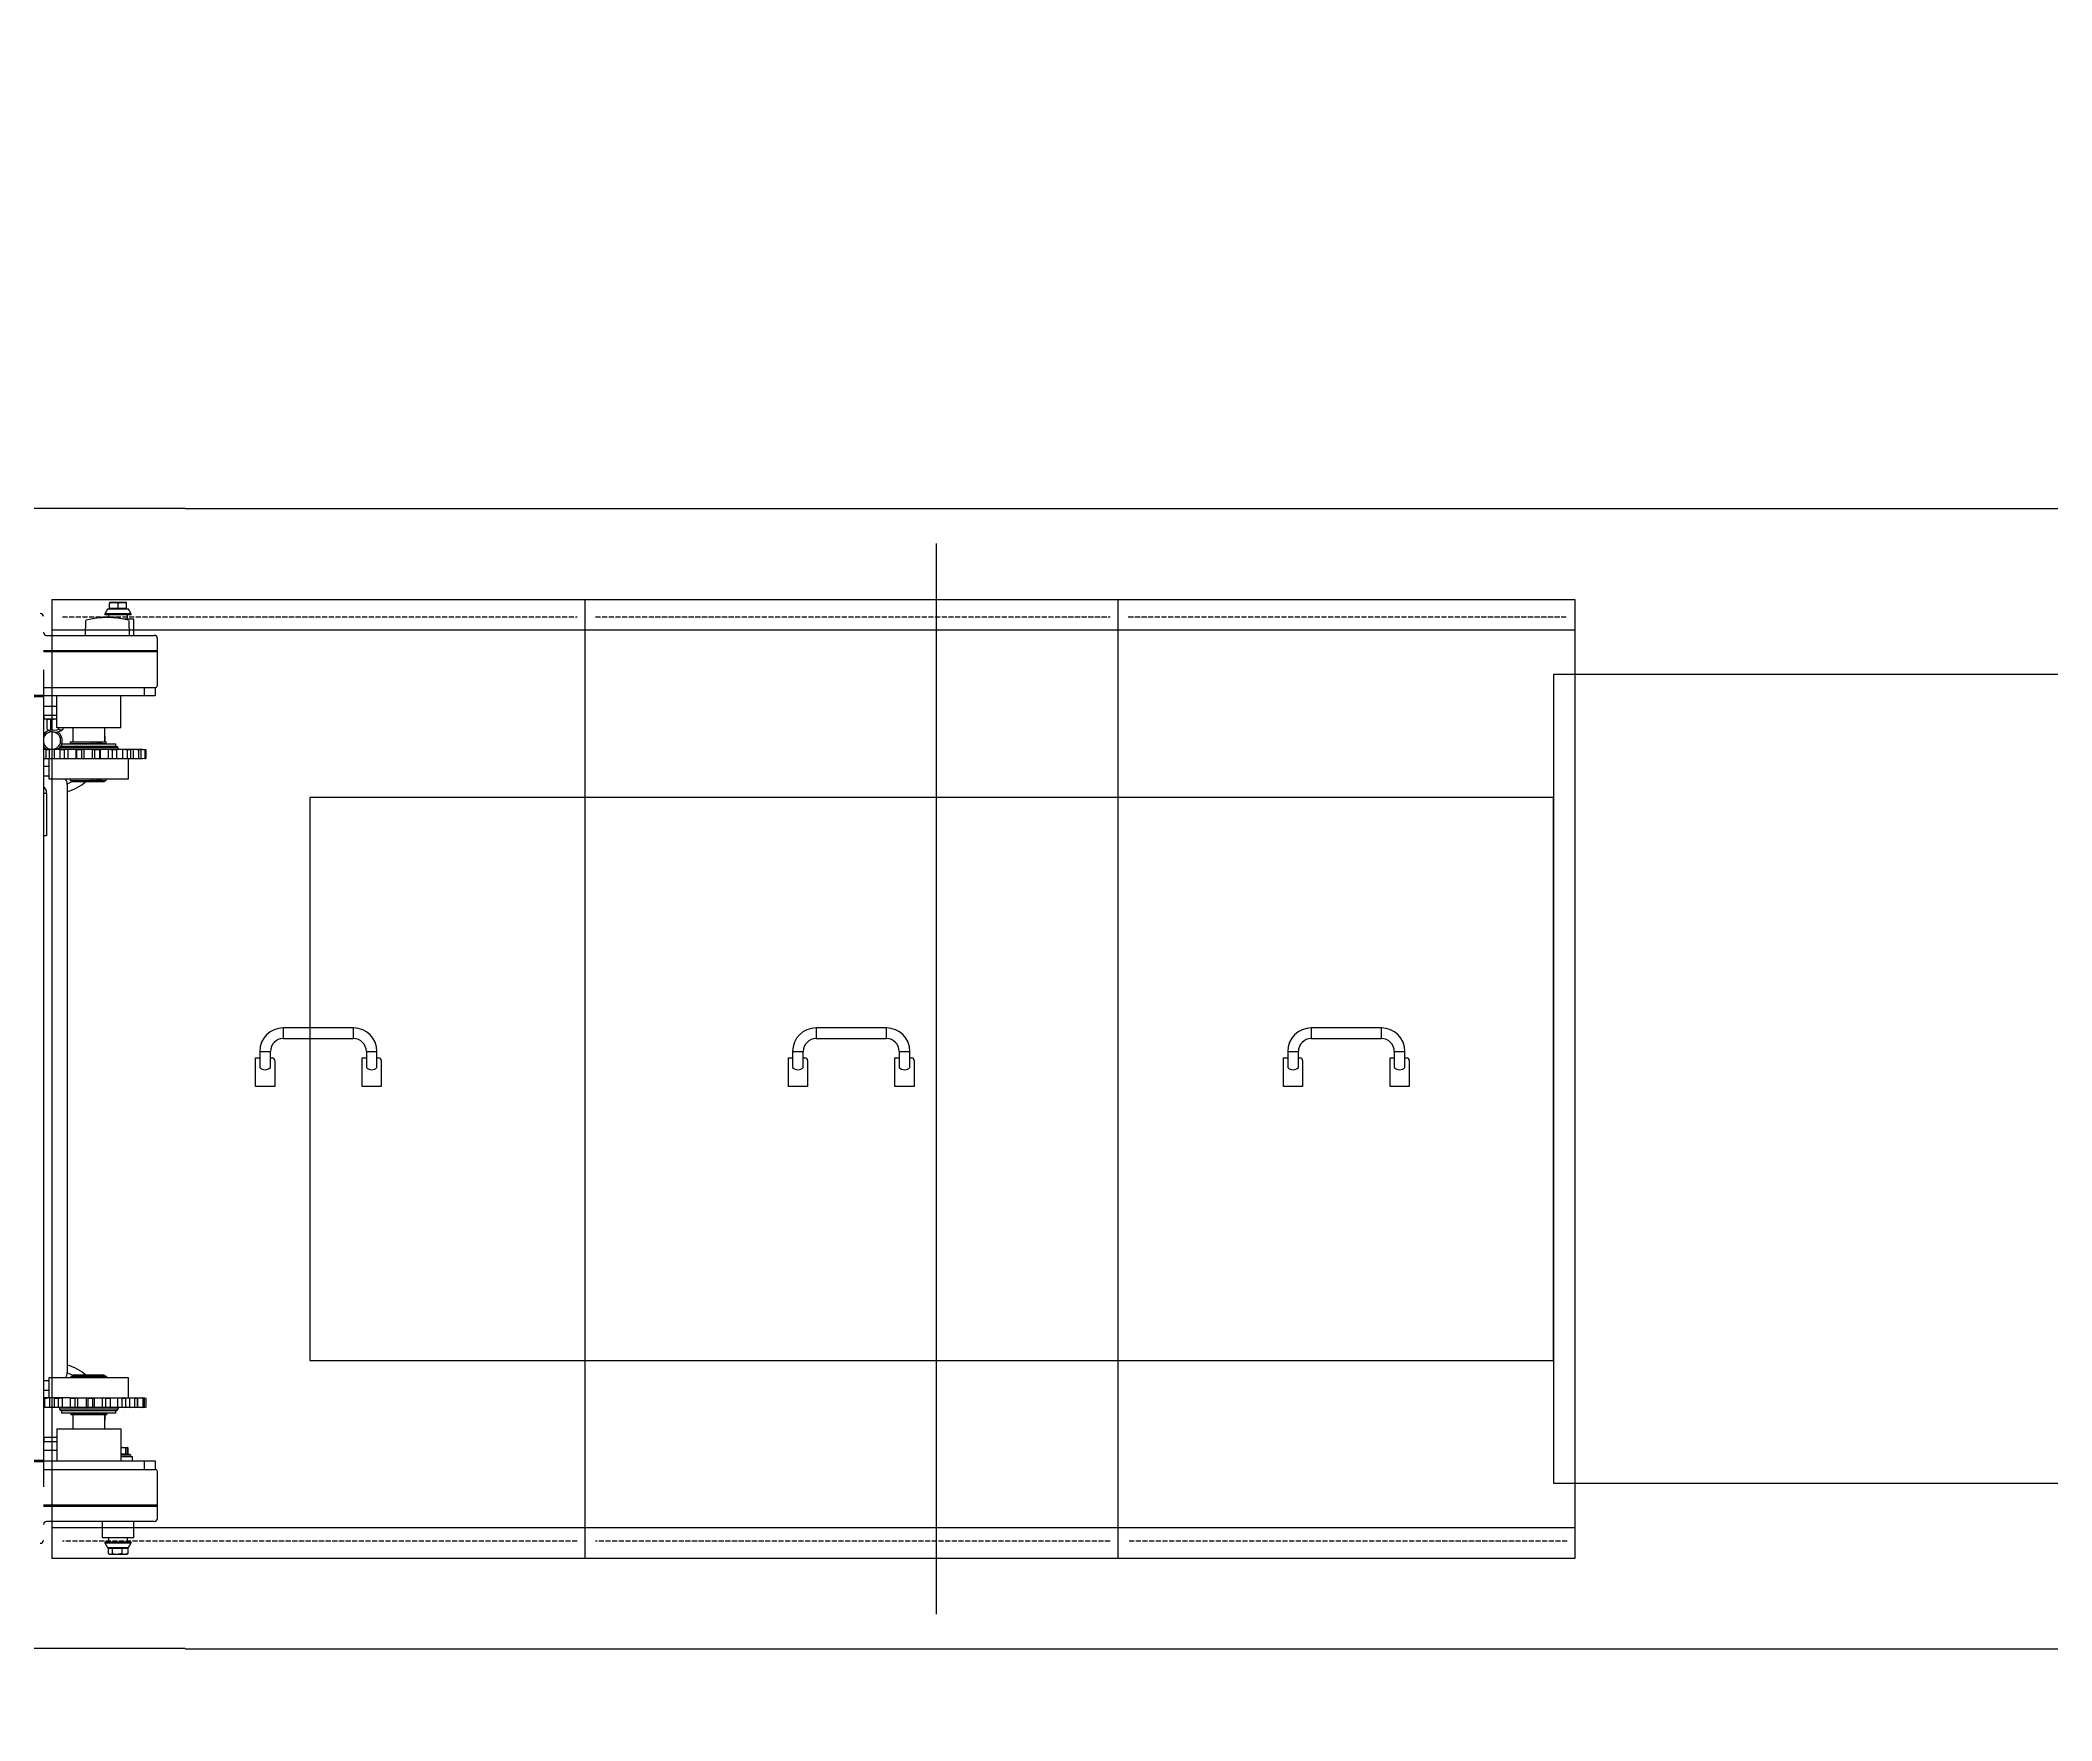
# Model space of a CAD drawing. Header units: inches. Extents: x -955375 to 106222, y -96450 to 64845.
# Drawn here: x 9162 to 11049, y 26673 to 28250 of the extents above; entities that cross this region are included whole.
import ezdxf

# ---------------------------------------------------------------- set-up
doc = ezdxf.new("R2010")
doc.units = ezdxf.units.IN
doc.header["$MEASUREMENT"] = 0
doc.linetypes.add('AM_DIN_F_W050', pattern=[6.25, 4.75, -1.5])
doc.linetypes.add('CONTINUA', pattern=[0])
doc.layers.add('ACHUTECH', color=24, linetype='Continuous', lineweight=18)
doc.layers.add('DIBUJO', color=2, linetype='Continuous')
doc.layers.add('P-EQUIPO NUEVO', color=134, linetype='Continuous')
doc.styles.get("Standard").update_dxf_attribs({"font": 'isocp2.shx'})
doc.dimstyles.new('SUPERPEQUEÑA', dxfattribs={"dimtxt": 0.1, "dimasz": 0.05, "dimexe": 0.1, "dimexo": 0.15, "dimgap": 0.05, "dimtad": 1, "dimzin": 0, "dimdsep": 46, "dimtxsty": 'Standard', "dimblk1": 'CRUZZ', "dimblk2": 'CRUZZ', "dimsah": 1, "dimcen": 0.03, "dimse1": 1, "dimse2": 1, "dimclrd": 109, "dimclre": 4, "dimclrt": 173, "dimadec": 0, "dimazin": 0, "dimtfac": 1, "dimtix": 1, "dimtmove": 1, "dimatfit": 3, "dimldrblk": 'CRUZZ', "dimfxl": 1, "dimtolj": 1, "dimtzin": 0, "dimlwd": -1, "dimarcsym": 0})

# ---------------------------------------------------------------- blocks, each defined once
blk = doc.blocks.new('CRUZ')
at = {"layer": 'DIBUJO', "color": 7, "lineweight": -3}
for p, q in [((-0.2, 0), (0.2, 0)), ((0, 0.2), (0, -0.2))]:
    blk.add_line(p, q, dxfattribs=at)
at = {"layer": 'DIBUJO', "color": 7, "lineweight": -3, "const_width": 0.05}
blk.add_lwpolyline([(0, 0, 1), (0, 0, 1)], format="xyb", close=True, dxfattribs=at)
blk = doc.blocks.new('CRUZZ')
at = {"layer": 'DIBUJO', "color": 3, "xscale": 10, "yscale": 10, "zscale": 10}
blk.add_blockref('CRUZ', (0, 0), dxfattribs=at)
blk = doc.blocks.new('*D185')
at = {"layer": 'ACHUTECH', "color": 7, "ltscale": 500, "transparency": 16777216}
blk.add_line((5118.7, 54499.2), (5118.7, 25409.9), dxfattribs=at)
at = {"layer": 'Defpoints', "color": 0, "linetype": 'CONTINUA', "ltscale": 500, "transparency": 16777216}
for p in [(26169.2, 54499.2), (5118.7, 25409.9), (6592.2, 25409.9)]:
    blk.add_point(p, dxfattribs=at)
at = {"layer": 'ACHUTECH', "color": 7, "linetype": 'CONTINUA', "ltscale": 500, "transparency": 16777216, "xscale": 0.05, "yscale": 0.05, "zscale": 0.05}
for p, rotation in [((5118.7, 54499.2), 90), ((5118.7, 25409.9), 270)]:
    blk.add_blockref('CRUZZ', p, dxfattribs=dict(at, rotation=rotation))
at = {"layer": 'ACHUTECH', "color": 7, "linetype": 'CONTINUA', "lineweight": 13, "ltscale": 500, "transparency": 16777216, "insert": (5118.6, 39954.5), "char_height": 0.15, "attachment_point": 5, "rotation": 90}
blk.add_mtext('\\A1;29089.32', dxfattribs=at)
blk = doc.blocks.new('*D201')
at = {"layer": 'ACHUTECH', "color": 7, "ltscale": 500, "transparency": 16777216}
blk.add_line((4340.1, 59153), (4340.1, 15437.3), dxfattribs=at)
at = {"layer": 'Defpoints', "color": 0, "linetype": 'CONTINUA', "ltscale": 500, "transparency": 16777216}
for p in [(21639.1, 59153.1), (4340.1, 15437.3), (6285.4, 15437.3)]:
    blk.add_point(p, dxfattribs=at)
at = {"layer": 'ACHUTECH', "color": 7, "linetype": 'CONTINUA', "ltscale": 500, "transparency": 16777216, "xscale": 0.05, "yscale": 0.05, "zscale": 0.05}
for p, rotation in [((4340.1, 59153.1), 90), ((4340.1, 15437.3), 270)]:
    blk.add_blockref('CRUZZ', p, dxfattribs=dict(at, rotation=rotation))
at = {"layer": 'ACHUTECH', "color": 7, "linetype": 'CONTINUA', "lineweight": 13, "ltscale": 500, "transparency": 16777216, "insert": (4340, 37295.2), "char_height": 0.15, "attachment_point": 5, "rotation": 90}
blk.add_mtext('\\A1;43715.81', dxfattribs=at)
blk = doc.blocks.new('termoformadora 2')
for p, q in [((139977.2, -8712.4), (137227.2, -8712.4)), ((139977.2, -8712.9), (140246.2, -8712.9)), ((139272.2, -8744.9), (139272.2, -9749.9)), ((138673.2, -8797.4), (139102.2, -8797.4)), ((138673.2, -9697.4), (138673.2, -8797.4)), ((139102.2, -9697.4), (139102.2, -8797.4)), ((139102.2, -8797.4), (139602.2, -8797.4)), ((139602.2, -8797.4), (140102.2, -8797.4)), ((139602.2, -9697.4), (139602.2, -8797.4)), ((140030.2, -8807.5), (140027.7, -8811.9)), ((140027.7, -8811.9), (140027.7, -8812.9)), ((140052.7, -8811.9), (140027.7, -8811.9)), ((140052.7, -8812.9), (140027.7, -8812.9)), ((140050.2, -8807.5), (140030.2, -8807.5)), ((140031.5, -8801.6), (140031, -8801.8)), ((140031, -8806.9), (140031, -8801.8)), ((140049.3, -8806.9), (140031, -8806.9)), ((140031.2, -8812.9), (140031.2, -8816.9)), ((140032.2, -8801.1), (140031.5, -8801.5)), ((140032.2, -8801.1), (140048.2, -8801.1)), ((140032.2, -8806.9), (140032.2, -8807.5)), ((140036.6, -8806.9), (140036.6, -8801.8)), ((140045.8, -8806.9), (140045.8, -8801.8)), ((140048.8, -8801.5), (140048.2, -8801.1)), ((140048.2, -8807.5), (140048.2, -8806.9)), ((140049.2, -8816.9), (140049.2, -8812.9)), ((140049.3, -8806.9), (140049.3, -8801.8)), ((140052.7, -8811.9), (140050.2, -8807.5)), ((140052.7, -8812.9), (140052.7, -8811.9)), ((140102.2, -9697.4), (140102.2, -8797.4)), ((138673.2, -8825.9), (139102.2, -8825.9)), ((139102.2, -8825.9), (139602.2, -8825.9)), ((139602.2, -8825.9), (140102.2, -8825.9)), ((140006.2, -8832), (140107.2, -8832)), ((140025.2, -8816.9), (140025.2, -8832)), ((140055.2, -8816.9), (140025.2, -8816.9)), ((140055.2, -8832), (140055.2, -8816.9)), ((140003.2, -8834.9), (140003.2, -8878.9)), ((140003.2, -8846.2), (140110.2, -8846.2)), ((140110.2, -8847.5), (140003.2, -8847.5)), ((138693.2, -8867.9), (137531.2, -8867.9)), ((138693.2, -9626.9), (138693.2, -8867.9)), ((140110.2, -9631.2), (140110.2, -8864.5)), ((140110.2, -8880.9), (140005.2, -8880.9)), ((140005.2, -8888.9), (140005.2, -8880.9)), ((140110.2, -8888.9), (140005.2, -8888.9)), ((140015.2, -8880.9), (140015.2, -8888.9)), ((140026.7, -8888.9), (140026.7, -8892.9)), ((140037.7, -8918.9), (140037.7, -8888.9)), ((140097.7, -8918.9), (140097.7, -8888.9)), ((140140.2, -8888.2), (140110.2, -8888.2)), ((140037.7, -8892.9), (140026.7, -8892.9)), ((140028.6, -8894.7), (140031.2, -8895.6)), ((140037.7, -8894.7), (140028.6, -8894.7)), ((140030.8, -8895.4), (140030.8, -8901)), ((140030.8, -8901), (140031.2, -8901.3)), ((140031.2, -8901.3), (140031.7, -8901)), ((140037.7, -8901.3), (140031.2, -8901.3)), ((140031.7, -8895.3), (140032.7, -8895.3)), ((140031.7, -8901), (140031.7, -8895.3)), ((140032.7, -8901), (140031.7, -8901)), ((140032.7, -8895.3), (140032.7, -8901)), ((140032.7, -8901), (140036.1, -8901.3)), ((140035.8, -8901.3), (140035.8, -8901.3)), ((140036.1, -8901.3), (140037.7, -8901.1)), ((140037.3, -8901.3), (140037.3, -8901.3)), ((140110.2, -8898.9), (140097.7, -8898.9)), ((140097.7, -8906.9), (140110.2, -8906.9)), ((140109.7, -8910.9), (140109.7, -8906.9)), ((140140.2, -8889.5), (140110.2, -8889.5)), ((140097.7, -8918.9), (140037.7, -8918.9)), ((140052.7, -8918.9), (140052.7, -8932)), ((140082.7, -8932), (140082.7, -8918.9)), ((140097.7, -8910.9), (140109.7, -8910.9)), ((140016.9, -8938.9), (140013.7, -8939.4)), ((140017, -8938.9), (140013.7, -8939.4)), ((140013.7, -8939.4), (140013.7, -8947.5)), ((140013.7, -8939.4), (140013.7, -8947.5)), ((140013.7, -8939.4), (140013.7, -8939.4)), ((140018.1, -8938.9), (140015.2, -8939.4)), ((140016.5, -8939.4), (140015.2, -8939.4)), ((140015.2, -8939.4), (140015.2, -8947.5)), ((140020, -8938.9), (140016.5, -8939.4)), ((140016.5, -8939.4), (140016.5, -8947.5)), ((140016.9, -8938.9), (140018.1, -8938.9)), ((140018.1, -8938.9), (140085, -8938.9)), ((140021.5, -8938.9), (140021.5, -8948.1)), ((140023.9, -8938.9), (140021.8, -8939.4)), ((140024.3, -8939.4), (140021.8, -8939.4)), ((140021.8, -8939.4), (140021.8, -8947.5)), ((140027.7, -8938.9), (140024.3, -8939.4)), ((140024.3, -8939.4), (140024.3, -8947.5)), ((140029.1, -8938.9), (140029.1, -8948.1)), ((140034, -8938.9), (140032.8, -8939.4)), ((140032.8, -8939.4), (140032.8, -8947.5)), ((140036.4, -8939.4), (140032.8, -8939.4)), ((140039.3, -8938.9), (140036.4, -8939.4)), ((140036.4, -8939.4), (140036.4, -8947.5)), ((140040.2, -8937.7), (140040.2, -8938.9)), ((140095.2, -8937.7), (140040.2, -8937.7)), ((140040.5, -8938.9), (140040.5, -8948.1)), ((140093.7, -8936.2), (140041.7, -8936.2)), ((140042.3, -8933.7), (140042.3, -8936.2)), ((140042.3, -8933.7), (140093.1, -8933.7)), ((140047.3, -8938.9), (140047.2, -8939.4)), ((140047.2, -8939.4), (140047.2, -8947.6)), ((140047.2, -8939.4), (140047.2, -8947.5)), ((140051.5, -8939.4), (140047.2, -8939.4)), ((140050.7, -8932), (140050.7, -8933.5)), ((140050.7, -8932), (140084.6, -8932)), ((140050.7, -8933.5), (140084.6, -8933.5)), ((140053.7, -8938.9), (140051.5, -8939.4)), ((140051.5, -8939.4), (140051.5, -8947.5)), ((140052.3, -8933.7), (140052.2, -8933.5)), ((140052.7, -8933.6), (140052.7, -8933.7)), ((140052.7, -8933.6), (140082.7, -8933.6)), ((140053.4, -8933.5), (140053.4, -8933.6)), ((140054.6, -8938.9), (140054.6, -8948.1)), ((140062.4, -8938.9), (140062.4, -8948.1)), ((140062.7, -8938.9), (140063.7, -8939.4)), ((140063.7, -8939.4), (140063.7, -8947.5)), ((140068.3, -8939.4), (140063.7, -8939.4)), ((140069.4, -8938.9), (140068.3, -8939.4)), ((140068.3, -8939.4), (140068.3, -8947.5)), ((140069.9, -8938.9), (140069.9, -8948.1)), ((140077.8, -8938.9), (140077.8, -8948.1)), ((140078.6, -8938.9), (140080.5, -8939.4)), ((140080.5, -8939.4), (140080.5, -8947.5)), ((140084.9, -8939.4), (140080.5, -8939.4)), ((140082, -8933.6), (140082, -8933.5)), ((140082.7, -8933.7), (140082.7, -8933.6)), ((140084.6, -8933.5), (140084.6, -8932)), ((140085, -8938.9), (140084.9, -8939.4)), ((140084.9, -8939.4), (140084.9, -8947.5)), ((140085, -8948.1), (140085, -8938.9)), ((140085, -8938.9), (140110.2, -8938.9)), ((140092.2, -8938.9), (140092.2, -8948.1)), ((140093.1, -8936.2), (140093.1, -8933.7)), ((140093.3, -8938.9), (140096.1, -8939.4)), ((140095.2, -8938.9), (140095.2, -8937.7)), ((140096.1, -8939.4), (140096.1, -8947.5)), ((140099.9, -8939.4), (140096.1, -8939.4)), ((140098.9, -8938.9), (140099.9, -8939.4)), ((140099.9, -8939.4), (140099.9, -8947.5)), ((140104.2, -8938.9), (140104.2, -8948.1)), ((140105.6, -8938.9), (140108.9, -8939.4)), ((140108.9, -8939.4), (140108.9, -8947.5)), ((140110.2, -8939.4), (140108.9, -8939.4)), ((140109.7, -8938.9), (140110.2, -8939)), ((140013.7, -8947.5), (140016.9, -8948.1)), ((140013.7, -8947.5), (140017, -8948.1)), ((140013.7, -8947.5), (140013.7, -8947.5)), ((140015.2, -8947.5), (140018.1, -8948.1)), ((140015.2, -8947.5), (140016.5, -8947.5)), ((140016.5, -8947.5), (140020, -8948.1)), ((140018.1, -8948.1), (140016.9, -8948.1)), ((140085, -8948.1), (140018.1, -8948.1)), ((140021.8, -8947.5), (140024.3, -8947.5)), ((140021.8, -8947.5), (140023.9, -8948.1)), ((140024.3, -8947.5), (140027.7, -8948.1)), ((140030.2, -8948.1), (140030.2, -8966.9)), ((140032.8, -8947.5), (140036.4, -8947.5)), ((140032.8, -8947.5), (140034, -8948.1)), ((140036.4, -8947.5), (140039.3, -8948.1)), ((140047.2, -8947.5), (140051.5, -8947.5)), ((140047.2, -8947.5), (140047.3, -8948.1)), ((140051.5, -8947.5), (140053.7, -8948.1)), ((140063.7, -8947.5), (140062.7, -8948.1)), ((140063.7, -8947.5), (140068.3, -8947.5)), ((140068.3, -8947.5), (140069.4, -8948.1)), ((140080.5, -8947.5), (140078.6, -8948.1)), ((140080.5, -8947.5), (140084.9, -8947.5)), ((140084.9, -8947.5), (140085, -8948)), ((140085, -8948.1), (140110.2, -8948.1)), ((140096.1, -8947.5), (140093.3, -8948.1)), ((140096.1, -8947.5), (140099.9, -8947.5)), ((140099.9, -8947.5), (140098.9, -8948.1)), ((140105.2, -8966.9), (140105.2, -8948.1)), ((140105.2, -8963.9), (140110.2, -8963.9)), ((140108.9, -8947.5), (140105.6, -8948.1)), ((140108.9, -8947.5), (140110.2, -8947.5)), ((140110.2, -8947.9), (140109.7, -8948.1)), ((138693.2, -8983.1), (138693.2, -9511.6)), ((139860.2, -8983.1), (138693.2, -8983.1)), ((139860.2, -9511.6), (139860.2, -8983.1)), ((140030.2, -8966.9), (140105.2, -8966.9)), ((140050.7, -8966.9), (140050.7, -8968.2)), ((140050.7, -8968.2), (140084.6, -8968.2)), ((140052.7, -8968.2), (140052.7, -8968.8)), ((140052.7, -8968.8), (140053.2, -8969.3)), ((140052.7, -8968.8), (140082.7, -8968.8)), ((140053.2, -8969.3), (140082.2, -8969.3)), ((140082.2, -8969.3), (140082.7, -8968.8)), ((140082.4, -8969), (140085.1, -8970.3)), ((140082.7, -8968.8), (140082.7, -8968.2)), ((140084.6, -8968.2), (140084.6, -8966.9)), ((140085.1, -8970.3), (140087.8, -8971.4)), ((140087.8, -9523.9), (140087.8, -8971.9)), ((138828.7, -9264.7), (138828.7, -9240.3)), ((138828.7, -9240.3), (138846.7, -9240.3)), ((138846.7, -9240.3), (138846.7, -9267.2)), ((138928.7, -9240.3), (138946.7, -9240.3)), ((138928.7, -9264.7), (138928.7, -9240.3)), ((138946.7, -9240.3), (138946.7, -9267.2)), ((139293.2, -9240.3), (139311.2, -9240.3)), ((139293.2, -9264.7), (139293.2, -9240.3)), ((139311.2, -9240.3), (139311.2, -9267.2)), ((139393.2, -9264.7), (139393.2, -9240.3)), ((139393.2, -9240.3), (139411.2, -9240.3)), ((139411.2, -9240.3), (139411.2, -9267.2)), ((139793.2, -9240.3), (139811.2, -9240.3)), ((139793.2, -9264.7), (139793.2, -9240.3)), ((139811.2, -9240.3), (139811.2, -9267.2)), ((139893.2, -9264.7), (139893.2, -9240.3)), ((139893.2, -9240.3), (139911.2, -9240.3)), ((139911.2, -9240.3), (139911.2, -9267.2)), ((138832.7, -9258.1), (138832.7, -9273.2)), ((138842.7, -9273.2), (138842.7, -9258.1)), ((138932.7, -9258.1), (138932.7, -9273.2)), ((138942.7, -9273.2), (138942.7, -9258.1)), ((139297.2, -9258.1), (139297.2, -9273.2)), ((139307.2, -9273.2), (139307.2, -9258.1)), ((139397.2, -9258.1), (139397.2, -9273.2)), ((139407.2, -9273.2), (139407.2, -9258.1)), ((139797.2, -9258.1), (139797.2, -9273.2)), ((139807.2, -9273.2), (139807.2, -9258.1)), ((139897.2, -9258.1), (139897.2, -9273.2)), ((139907.2, -9273.2), (139907.2, -9258.1)), ((138832.4, -9267.2), (138831.2, -9267.2)), ((138842.7, -9273.2), (138832.7, -9273.2)), ((138846.7, -9267.2), (138842.9, -9267.2)), ((138920.7, -9285.2), (138854.7, -9285.2)), ((138854.7, -9285.2), (138854.7, -9295.2)), ((138920.7, -9295.2), (138920.7, -9285.2)), ((138932.4, -9267.2), (138931.2, -9267.2)), ((138942.7, -9273.2), (138932.7, -9273.2)), ((138946.7, -9267.2), (138942.9, -9267.2)), ((139296.9, -9267.2), (139295.7, -9267.2)), ((139307.2, -9273.2), (139297.2, -9273.2)), ((139311.2, -9267.2), (139307.4, -9267.2)), ((139319.2, -9285.2), (139319.2, -9295.2)), ((139385.2, -9285.2), (139319.2, -9285.2)), ((139385.2, -9295.2), (139385.2, -9285.2)), ((139396.9, -9267.2), (139395.7, -9267.2)), ((139407.2, -9273.2), (139397.2, -9273.2)), ((139411.2, -9267.2), (139407.4, -9267.2)), ((139796.9, -9267.2), (139795.7, -9267.2)), ((139807.2, -9273.2), (139797.2, -9273.2)), ((139811.2, -9267.2), (139807.4, -9267.2)), ((139819.2, -9285.2), (139819.2, -9295.2)), ((139885.2, -9285.2), (139819.2, -9285.2)), ((139885.2, -9295.2), (139885.2, -9285.2)), ((139896.9, -9267.2), (139895.7, -9267.2)), ((139907.2, -9273.2), (139897.2, -9273.2)), ((139911.2, -9267.2), (139907.4, -9267.2)), ((138854.7, -9295.2), (138920.7, -9295.2)), ((139319.2, -9295.2), (139385.2, -9295.2)), ((139819.2, -9295.2), (139885.2, -9295.2)), ((140107.2, -9475.4), (140110.2, -9475.4)), ((140107.2, -9515.6), (140107.2, -9475.4)), ((138693.2, -9511.6), (139860.2, -9511.6)), ((140030.2, -9528.9), (140030.2, -9547.7)), ((140105.2, -9528.9), (140030.2, -9528.9)), ((140051.2, -9527.5), (140051.2, -9528.9)), ((140055.8, -9527.5), (140051.2, -9527.5)), ((140053.2, -9526.4), (140052.7, -9526.9)), ((140052.7, -9526.9), (140052.7, -9527.5)), ((140082.7, -9526.9), (140052.7, -9526.9)), ((140082.2, -9526.4), (140053.2, -9526.4)), ((140055.8, -9527.5), (140055.8, -9528.9)), ((140085, -9527.5), (140055.8, -9527.5)), ((140055.8, -9527.5), (140055.8, -9528.9)), ((140056.7, -9527.5), (140056.7, -9528.9)), ((140058.1, -9527.5), (140058.1, -9528.9)), ((140059, -9527.5), (140059, -9528.9)), ((140060.6, -9527.5), (140060.6, -9528.9)), ((140063.1, -9527.5), (140063.1, -9528.9)), ((140065.3, -9527.5), (140065.3, -9528.9)), ((140082.7, -9526.9), (140082.2, -9526.4)), ((140085.1, -9525.5), (140082.4, -9526.7)), ((140082.7, -9527.5), (140082.7, -9526.9)), ((140085, -9528.9), (140085, -9527.5)), ((140087.8, -9524.4), (140085.1, -9525.5)), ((140105.2, -9547.7), (140105.2, -9528.9)), ((140110.2, -9515.6), (140107.2, -9515.6)), ((140014, -9548.2), (140017.1, -9547.7)), ((140014, -9556.3), (140014, -9548.2)), ((140014.1, -9548.2), (140017.2, -9547.7)), ((140014.9, -9548.2), (140014.1, -9548.2)), ((140014.1, -9556.3), (140014.1, -9548.2)), ((140014.9, -9548.2), (140018.3, -9547.7)), ((140014.9, -9556.3), (140014.9, -9548.2)), ((140017.2, -9547.7), (140021.2, -9547.7)), ((140018.8, -9548.2), (140021.3, -9547.7)), ((140021, -9548.2), (140018.8, -9548.2)), ((140018.8, -9556.3), (140018.8, -9548.2)), ((140019.9, -9548), (140019.9, -9547.7)), ((140021, -9548.2), (140024.4, -9547.7)), ((140021, -9556.3), (140021, -9548.2)), ((140021.3, -9547.7), (140029.9, -9547.7)), ((140025.9, -9556.9), (140025.9, -9547.7)), ((140028.4, -9548.2), (140029.9, -9547.7)), ((140031.6, -9548.2), (140028.4, -9548.2)), ((140028.4, -9556.3), (140028.4, -9548.2)), ((140029.9, -9547.7), (140110.1, -9547.7)), ((140031.6, -9548.2), (140034.7, -9547.7)), ((140031.6, -9556.3), (140031.6, -9548.2)), ((140036, -9556.9), (140036, -9547.7)), ((140041.7, -9548.2), (140042.2, -9547.7)), ((140045.8, -9548.2), (140041.7, -9548.2)), ((140041.7, -9556.3), (140041.7, -9548.2)), ((140045.8, -9548.2), (140048.3, -9547.7)), ((140045.8, -9556.3), (140045.8, -9548.2)), ((140049.3, -9556.9), (140049.3, -9547.7)), ((140056.9, -9556.9), (140056.9, -9547.7)), ((140057.6, -9548.2), (140057, -9547.7)), ((140062.2, -9548.2), (140057.6, -9548.2)), ((140057.6, -9556.3), (140057.6, -9548.2)), ((140062.2, -9548.2), (140063.7, -9547.7)), ((140062.2, -9556.3), (140062.2, -9548.2)), ((140064.3, -9556.9), (140064.3, -9547.7)), ((140072.3, -9556.9), (140072.3, -9547.7)), ((140074.5, -9548.2), (140072.9, -9547.7)), ((140074.5, -9556.3), (140074.5, -9548.2)), ((140079, -9548.2), (140074.5, -9548.2)), ((140079, -9548.2), (140079.5, -9547.7)), ((140079, -9556.3), (140079, -9548.2)), ((140079.7, -9556.9), (140079.7, -9547.7)), ((140087.2, -9556.9), (140087.2, -9547.7)), ((140090.7, -9548.2), (140088.2, -9547.7)), ((140090.7, -9556.3), (140090.7, -9548.2)), ((140094.8, -9548.2), (140090.7, -9548.2)), ((140094.8, -9548.2), (140094.2, -9547.7)), ((140094.8, -9556.3), (140094.8, -9548.2)), ((140100.2, -9556.9), (140100.2, -9547.7)), ((140104.7, -9548.2), (140101.6, -9547.7)), ((140107.9, -9548.2), (140104.7, -9548.2)), ((140104.7, -9556.3), (140104.7, -9548.2)), ((140110.2, -9531.9), (140105.2, -9531.9)), ((140107.9, -9548.2), (140106.3, -9547.7)), ((140107.9, -9556.3), (140107.9, -9548.2)), ((140110.1, -9556.9), (140110.1, -9547.7)), ((140017.1, -9556.9), (140014, -9556.3)), ((140014.1, -9556.3), (140014.9, -9556.3)), ((140017.2, -9556.9), (140014.1, -9556.3)), ((140018.3, -9556.9), (140014.9, -9556.3)), ((140021.2, -9556.9), (140017.2, -9556.9)), ((140018.8, -9556.3), (140021, -9556.3)), ((140021.3, -9556.9), (140018.8, -9556.3)), ((140019.9, -9556.9), (140019.9, -9556.5)), ((140024.4, -9556.9), (140021, -9556.3)), ((140029.9, -9556.9), (140021.3, -9556.9)), ((140028.4, -9556.3), (140031.6, -9556.3)), ((140029.9, -9556.9), (140028.4, -9556.3)), ((140110.1, -9556.9), (140029.9, -9556.9)), ((140034.7, -9556.9), (140031.6, -9556.3)), ((140040.2, -9556.9), (140040.2, -9558)), ((140040.2, -9558), (140095.2, -9558)), ((140041.7, -9556.3), (140045.8, -9556.3)), ((140042.2, -9556.9), (140041.7, -9556.3)), ((140041.7, -9559.5), (140093.7, -9559.5)), ((140042.3, -9559.5), (140042.3, -9562)), ((140093.1, -9562), (140042.3, -9562)), ((140048.3, -9556.9), (140045.8, -9556.3)), ((140051.2, -9562.2), (140051.2, -9563.7)), ((140055.8, -9562.2), (140051.2, -9562.2)), ((140055.8, -9563.7), (140051.2, -9563.7)), ((140052.2, -9562.2), (140052.3, -9562)), ((140052.7, -9562), (140052.7, -9562.1)), ((140082.7, -9562.1), (140052.7, -9562.1)), ((140052.7, -9563.7), (140052.7, -9576.9)), ((140053.4, -9562.1), (140053.4, -9562.2)), ((140055.8, -9562.2), (140055.8, -9563.7)), ((140085, -9562.2), (140055.8, -9562.2)), ((140055.8, -9562.2), (140055.8, -9563.7)), ((140085, -9563.7), (140055.8, -9563.7)), ((140056.7, -9562.2), (140056.7, -9563.7)), ((140057, -9556.9), (140057.6, -9556.3)), ((140057.6, -9556.3), (140062.2, -9556.3)), ((140058.1, -9562.2), (140058.1, -9563.7)), ((140059, -9562.2), (140059, -9563.7)), ((140060.6, -9562.2), (140060.6, -9563.7)), ((140063.7, -9556.9), (140062.2, -9556.3)), ((140063.1, -9562.2), (140063.1, -9563.7)), ((140065.3, -9562.2), (140065.3, -9563.7)), ((140072.9, -9556.9), (140074.5, -9556.3)), ((140074.5, -9556.3), (140079, -9556.3)), ((140079.5, -9556.9), (140079, -9556.3)), ((140082, -9562.2), (140082, -9562.1)), ((140082.7, -9562.1), (140082.7, -9562)), ((140082.7, -9576.9), (140082.7, -9563.7)), ((140085, -9563.7), (140085, -9562.2)), ((140088.2, -9556.9), (140090.7, -9556.3)), ((140090.7, -9556.3), (140094.8, -9556.3)), ((140093.1, -9562), (140093.1, -9559.5)), ((140093.1, -9561.5), (140093.3, -9560.8)), ((140093.3, -9560.8), (140094.2, -9559.4)), ((140094.2, -9556.9), (140094.8, -9556.3)), ((140095.1, -9558.2), (140095.5, -9557.8)), ((140095.2, -9558), (140095.2, -9556.9)), ((140095.5, -9557.8), (140096.7, -9556.9)), ((140101.6, -9556.9), (140104.7, -9556.3)), ((140104.7, -9556.3), (140107.9, -9556.3)), ((140106.3, -9556.9), (140107.9, -9556.3)), ((140037.7, -9576.9), (140037.7, -9606.9)), ((140037.7, -9576.9), (140097.7, -9576.9)), ((140091.7, -9575.7), (140091.9, -9575.5)), ((140091.7, -9575.7), (140091.7, -9576.9)), ((140095.7, -9575.7), (140095.7, -9576.9)), ((140097.7, -9576.9), (140097.7, -9606.9)), ((140097.7, -9584.6), (140099.5, -9584.9)), ((140097.7, -9584.9), (140109.7, -9584.9)), ((140099.1, -9572.9), (140099.2, -9572.9)), ((140103.2, -9575.7), (140103.2, -9584.3)), ((140105.7, -9584.9), (140106.5, -9584.4)), ((140106.7, -9575.7), (140106.7, -9584.3)), ((140109.7, -9588.9), (140109.7, -9584.9)), ((140110.2, -9588.9), (140097.7, -9588.9)), ((140097.7, -9596.9), (140110.2, -9596.9)), ((140140.2, -9606.2), (140110.2, -9606.2)), ((140003.2, -9616.9), (140003.2, -9660.8)), ((140005.2, -9614.9), (140005.2, -9606.9)), ((140005.2, -9606.9), (140110.2, -9606.9)), ((140110.2, -9614.9), (140005.2, -9614.9)), ((140015.2, -9606.9), (140015.2, -9614.9)), ((140140.2, -9607.5), (140110.2, -9607.5)), ((137531.2, -9626.9), (138693.2, -9626.9)), ((140003.2, -9648.2), (140110.2, -9648.2)), ((140110.2, -9649.5), (140003.2, -9649.5)), ((139102.2, -9668.8), (138673.2, -9668.8)), ((139602.2, -9668.8), (139102.2, -9668.8)), ((140102.2, -9668.8), (139602.2, -9668.8)), ((140107.2, -9663.7), (140006.2, -9663.7)), ((140025.2, -9663.7), (140025.2, -9678.9)), ((140025.2, -9678.9), (140034.8, -9678.9)), ((140029.9, -9677.5), (140029.7, -9663.7)), ((140031.2, -9678.9), (140031.2, -9682.9)), ((140040.6, -9680), (140040.6, -9680.1)), ((140041.8, -9680.2), (140041.8, -9680.1)), ((140042.5, -9680.2), (140042.5, -9680.3)), ((140043.7, -9680.3), (140043.7, -9680.4)), ((140049.2, -9682.9), (140049.2, -9680.9)), ((140057.8, -9680.3), (140057.8, -9680.2)), ((140058.5, -9680.1), (140058.5, -9680.2)), ((140069.7, -9678), (140069.7, -9678)), ((140070.6, -9663.7), (140070.4, -9677.5)), ((139102.2, -9697.4), (138673.2, -9697.4)), ((139602.2, -9697.4), (139102.2, -9697.4)), ((140102.2, -9697.4), (139602.2, -9697.4)), ((140027.7, -9682.9), (140027.7, -9683.9)), ((140027.7, -9682.9), (140052.7, -9682.9)), ((140027.7, -9683.9), (140030.2, -9688.2)), ((140027.7, -9683.9), (140052.7, -9683.9)), ((140030.2, -9688.2), (140050.2, -9688.2)), ((140032.2, -9688.2), (140032.2, -9693.9)), ((140032.2, -9688.8), (140048.2, -9688.8)), ((140032.2, -9694.6), (140048.2, -9694.6)), ((140040.2, -9688.8), (140040.2, -9693.9)), ((140048.2, -9688.2), (140048.2, -9693.9)), ((140050.2, -9688.2), (140052.7, -9683.9)), ((140052.7, -9683.9), (140052.7, -9682.9)), ((137227.2, -9782.4), (139977.2, -9782.4)), ((139977.2, -9782.9), (140246.2, -9782.9))]:
    blk.add_line(p, q)
at = {"linetype": 'AM_DIN_F_W050'}
for p, q in [((138680.4, -8813.6), (139092.3, -8813.6)), ((139109.4, -8813.6), (139592.3, -8813.6)), ((139609.4, -8813.6), (140092.3, -8813.6)), ((139092.3, -9681.1), (138680.4, -9681.1)), ((139592.3, -9681.1), (139109.4, -9681.1)), ((140092.3, -9681.1), (139609.4, -9681.1))]:
    blk.add_line(p, q, dxfattribs=at)
for centre, radius, start, end in [((140113.1, -8814.5), 2.95, 89.0246, 178.9893), ((140006.1, -8835), 2.95, 89.024, 178.9898), ((140107.2, -8829.1), 2.95, 269.0247, 358.9892), ((140005.2, -8878.9), 2, 180, 270), ((140028.9, -8893.8), 0.925, 90, 250), ((140102.2, -8930.9), 50, 171.8904, 181.3179), ((140041.9, -8938), 1.8, 98.8958, 171.1042), ((140093.4, -8938), 1.8, 8.8958, 81.1042), ((140102.2, -8930.9), 50, 230.2642, 253.2838), ((140096.1, -8971.8), 8.31, 143.2691, 180.2224), ((138831.2, -9264.7), 2.5, 180, 269.9996), ((138837.7, -9262.8), 6.85, 43.1199, 136.8804), ((138931.2, -9264.7), 2.5, 180, 269.9996), ((138937.7, -9262.8), 6.85, 43.1199, 136.8804), ((139295.7, -9264.7), 2.5, 180, 269.9996), ((139302.2, -9262.8), 6.85, 43.1199, 136.8804), ((139395.7, -9264.7), 2.5, 180, 269.9996), ((139402.2, -9262.8), 6.85, 43.1199, 136.8804), ((139795.7, -9264.7), 2.5, 180, 269.9996), ((139802.2, -9262.8), 6.85, 43.1199, 136.8804), ((139895.7, -9264.7), 2.5, 180, 269.9996), ((139902.2, -9262.8), 6.85, 43.1199, 136.8804), ((138854.7, -9273.2), 22, 180, 270), ((138854.7, -9273.2), 12, 180, 270), ((138920.7, -9273.2), 22, 270, 360), ((138920.7, -9273.2), 12, 270, 360), ((139319.2, -9273.2), 22, 180, 270), ((139319.2, -9273.2), 12, 180, 270), ((139385.2, -9273.2), 12, 270, 360), ((139385.2, -9273.2), 22, 270, 360), ((139819.2, -9273.2), 22, 180, 270), ((139819.2, -9273.2), 12, 180, 270), ((139885.2, -9273.2), 12, 270, 360), ((139885.2, -9273.2), 22, 270, 360), ((140102.2, -9564.9), 50, 106.7162, 129.7358), ((140096.1, -9523.9), 8.31, 179.7776, 216.7309), ((140115, -9515.6), 7.8, 180, 232.0201), ((140041.9, -9557.7), 1.8, 188.8958, 261.1042), ((140102.2, -9564.9), 50, 178.6821, 188.1096), ((140102.2, -9564.9), 9.72, 162.9414, 237.6904), ((140093.4, -9557.7), 1.8, 278.8958, 351.1042), ((140102.2, -9564.9), 8.22, 103.1489, 346.8511), ((140102.2, -9564.9), 8.22, 13.1489, 76.8511), ((140102.2, -9564.9), 9.72, 34.5698, 55.4302), ((140093.7, -9578), 3.07, 48.6819, 131.3181), ((140099.2, -9584.4), 11.5, 50.4364, 129.5636), ((140099.5, -9584.3), 9.46, 66.6441, 113.3559), ((140104.9, -9577.2), 2.34, 42.5572, 137.4428), ((140102.2, -9564.9), 9.72, 284.809, 325.4302), ((140005.2, -9616.9), 2, 90, 180), ((140006.1, -9660.7), 2.95, 181.0102, 270.9754), ((140030.2, -9677.5), 0.3, 181, 255.5237), ((140050.2, -9600.4), 80, 255.5237, 284.4763), ((140044.3, -9658.8), 21.6, 253.156, 263.4204), ((140042, -9669.4), 10.7, 262.7037, 270.8526), ((140042.5, -9669.4), 10.9, 260.0825, 266.275), ((140044.5, -9669.4), 11, 257.9268, 265.9498), ((140044.3, -9658.8), 21.6, 265.313, 275.2367), ((140044, -9669.5), 10.8, 262.4391, 268.6149), ((140050.2, -9659.2), 21.4, 258.8361, 265.3376), ((140050.2, -9677.6), 3.46, 232.5161, 307.751), ((140050.2, -9659.2), 21.4, 274.6624, 281.0728), ((140056, -9658.8), 21.6, 264.769, 274.687), ((140056, -9658.8), 21.5, 274.7173, 276.6222), ((140056, -9658.8), 21.6, 276.5796, 286.8358), ((140070.1, -9677.5), 0.3, 284.4763, 359), ((140107.2, -9666.6), 2.95, 1.01, 90.9762), ((140113.1, -9681.2), 2.95, 181.0107, 270.9754)]:
    blk.add_arc(centre, radius, start, end)
for points, knots in [([(140031, -8801.8), (140031.5, -8801.6), (140032.4, -8801.2), (140033.3, -8801.2), (140033.8, -8801.1)], [0, 0, 0, 0, 0.495462, 1, 1, 1, 1]), ([(140033.8, -8801.1), (140033.9, -8801.1), (140034.4, -8801.1), (140035.3, -8801.3), (140036.2, -8801.7), (140036.6, -8801.8)], [0, 0, 0, 0, 0.070087, 0.530788, 1, 1, 1, 1]), ([(140036.6, -8801.8), (140037.4, -8801.6), (140038.9, -8801.2), (140040.4, -8801.2), (140041.2, -8801.1)], [0, 0, 0, 0, 0.495457, 1, 1, 1, 1]), ([(140041.2, -8801.1), (140041.3, -8801.1), (140042.1, -8801.1), (140043.7, -8801.3), (140045.1, -8801.7), (140045.8, -8801.8)], [0, 0, 0, 0, 0.070085, 0.530782, 1, 1, 1, 1]), ([(140045.8, -8801.8), (140046.2, -8801.6), (140046.8, -8801.2), (140047.4, -8801.1), (140047.6, -8801.1)], [0, 0, 0, 0, 0.78562, 1, 1, 1, 1]), ([(140047.6, -8801.1), (140048, -8801.2), (140048.6, -8801.3), (140049.2, -8801.8), (140049.3, -8801.8)], [0, 0, 0, 0, 0.811298, 1, 1, 1, 1]), ([(140031.7, -8895.3), (140031.6, -8895.5), (140031.4, -8895.7), (140031.1, -8895.5), (140031.1, -8895.5)], [0, 0, 0, 0, 0.769311, 1, 1, 1, 1]), ([(140037.7, -8895.5), (140037, -8895.5), (140035.3, -8895.7), (140033.7, -8895.4), (140032.7, -8895.3)], [0, 0, 0, 0, 0.396869, 1, 1, 1, 1]), ([(140105.2, -8954.9), (140105.7, -8954.9), (140107.4, -8954.9), (140109, -8954.9), (140110.2, -8954.9)], [0, 0, 0, 0, 0.305426, 1, 1, 1, 1]), ([(140110.2, -9540.9), (140109.1, -9540.9), (140107.4, -9540.9), (140105.7, -9540.9), (140105.2, -9540.9)], [0, 0, 0, 0, 0.658756, 1, 1, 1, 1]), ([(140099.5, -9584.9), (140099.6, -9584.9), (140100.8, -9584.9), (140102.1, -9584.6), (140103.2, -9584.3)], [0, 0, 0, 0, 0.070215, 1, 1, 1, 1]), ([(140103.2, -9584.3), (140103.7, -9584.5), (140104.2, -9584.8), (140104.8, -9584.9), (140104.9, -9584.9)], [0, 0, 0, 0, 0.775468, 1, 1, 1, 1]), ([(140104.9, -9584.9), (140105.4, -9584.8), (140106, -9584.7), (140106.6, -9584.4), (140106.7, -9584.3)], [0, 0, 0, 0, 0.798322, 1, 1, 1, 1]), ([(140036.2, -9694.6), (140036.1, -9694.6), (140035.4, -9694.6), (140034, -9694.4), (140032.8, -9694.1), (140032.2, -9693.9)], [0, 0, 0, 0, 0.070085, 0.530783, 1, 1, 1, 1]), ([(140032.2, -9693.9), (140032.2, -9694.2), (140032.2, -9694.6), (140032.2, -9694.6), (140032.2, -9694.6)], [0, 0, 0, 0, 0.785628, 1, 1, 1, 1]), ([(140040.2, -9693.9), (140039.5, -9694.1), (140038.2, -9694.5), (140036.9, -9694.6), (140036.2, -9694.6)], [0, 0, 0, 0, 0.495456, 1, 1, 1, 1]), ([(140044.2, -9694.6), (140044.1, -9694.6), (140043.4, -9694.6), (140042, -9694.4), (140040.8, -9694.1), (140040.2, -9693.9)], [0, 0, 0, 0, 0.070084, 0.530779, 1, 1, 1, 1]), ([(140048.2, -9693.9), (140047.5, -9694.1), (140046.2, -9694.5), (140044.9, -9694.6), (140044.2, -9694.6)], [0, 0, 0, 0, 0.495459, 1, 1, 1, 1]), ([(140048.2, -9694.6), (140048.2, -9694.6), (140048.2, -9694.6), (140048.2, -9694.2), (140048.2, -9693.9)], [0, 0, 0, 0, 0.214372, 1, 1, 1, 1])]:
    blk.add_open_spline(points, degree=3, knots=knots)

msp = doc.modelspace()

# ---------------------------------------------------------------- block references
at = {"layer": 'P-EQUIPO NUEVO', "lineweight": 0, "rotation": 180}
msp.add_blockref('termoformadora 2', (149275.079, 18027.72), dxfattribs=at)

# ---------------------------------------------------------------- dimensions: what is measured, and where the dimension line sits
at = {"layer": 'ACHUTECH', "color": 7, "linetype": 'CONTINUA', "lineweight": 13, "ltscale": 500}
for base, p1, p2, picture, middle in [((4340.116, 15437.278), (21639.15, 59153.085), (6285.39, 15437.278), '*D201', (4340.021, 37295.181)), ((5118.653, 25409.883), (26169.229, 54499.203), (6592.24, 25409.883), '*D185', (5118.558, 39954.543))]:
    dim = msp.add_linear_dim(base=base, p1=p1, p2=p2, angle=90, dimstyle='SUPERPEQUEÑA', override={"dimtxt": 0.15, "dimgap": 0.02, "dimclrd": 7, "dimclrt": 7, "dimfxl": 0.2}, dxfattribs=at)
    dim.commit()
    dim.dimension.update_dxf_attribs({"geometry": picture, "text_midpoint": middle})

doc.saveas('drawing.dxf')
